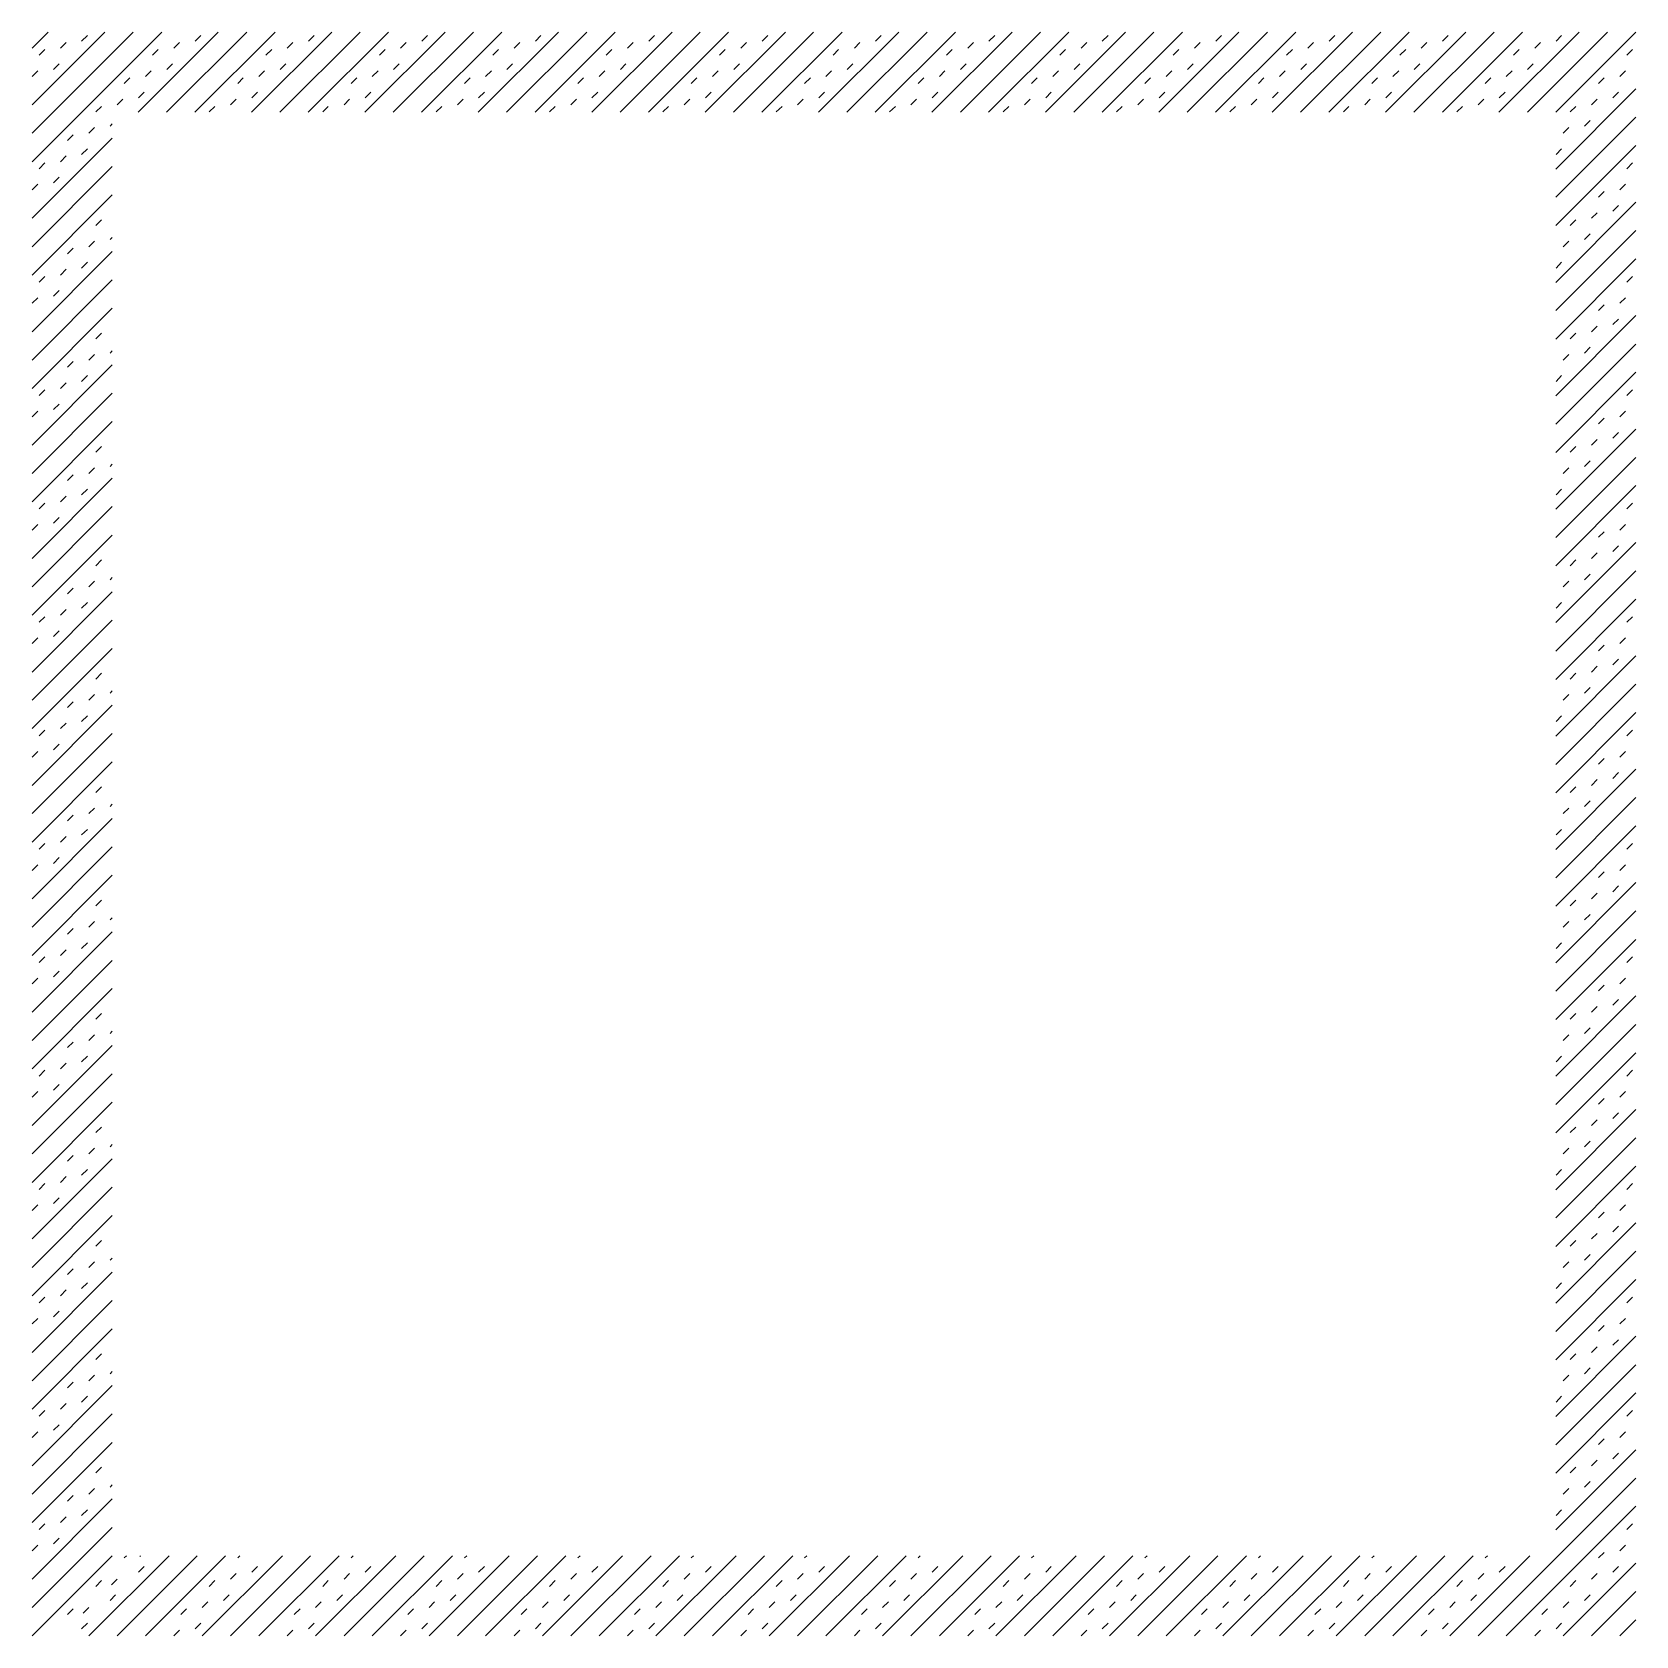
# Model space of a CAD drawing. Header units: millimetres. Extents: x 0 to 100, y 0 to 100.
import ezdxf

# ---------------------------------------------------------------- set-up
doc = ezdxf.new("R2010")
doc.units = ezdxf.units.MM
doc.linetypes.add('K5LT32768', pattern=[0])
doc.linetypes.add('K5LT32769', pattern=[0])

msp = doc.modelspace()

# ---------------------------------------------------------------- linework, layer by layer
at = {"color": 7, "linetype": 'K5LT32768', "lineweight": 18}
for p, q in [((0, 91.92), (8.08, 100)), ((0, 98.99), (1.01, 100)), ((0, 93.69), (6.31, 100)), ((0, 95.46), (4.54, 100)), ((6.61, 95), (11.61, 100)), ((8.38, 95), (13.38, 100)), ((10.15, 95), (15.15, 100)), ((13.68, 95), (18.68, 100)), ((15.45, 95), (20.45, 100)), ((17.22, 95), (22.22, 100)), ((20.75, 95), (25.75, 100)), ((22.52, 95), (27.52, 100)), ((24.29, 95), (29.29, 100)), ((27.82, 95), (32.82, 100)), ((29.59, 95), (34.59, 100)), ((31.36, 95), (36.36, 100)), ((34.9, 95), (39.9, 100)), ((36.66, 95), (41.66, 100)), ((38.43, 95), (43.43, 100)), ((41.97, 95), (46.97, 100)), ((43.73, 95), (48.73, 100)), ((45.5, 95), (50.5, 100)), ((49.04, 95), (54.04, 100)), ((50.81, 95), (55.81, 100)), ((52.57, 95), (57.57, 100)), ((56.11, 95), (61.11, 100)), ((57.88, 95), (62.88, 100)), ((59.64, 95), (64.64, 100)), ((63.18, 95), (68.18, 100)), ((64.95, 95), (69.95, 100)), ((66.72, 95), (71.72, 100)), ((70.25, 95), (75.25, 100)), ((72.02, 95), (77.02, 100)), ((73.79, 95), (78.79, 100)), ((77.32, 95), (82.32, 100)), ((79.09, 95), (84.09, 100)), ((80.86, 95), (85.86, 100)), ((84.39, 95), (89.39, 100)), ((86.16, 95), (91.16, 100)), ((87.93, 95), (92.93, 100)), ((91.46, 95), (96.46, 100)), ((93.23, 95), (98.23, 100)), ((95, 95), (100, 100)), ((95, 91.46), (100, 96.46)), ((95, 89.7), (100, 94.7)), ((0, 88.39), (5, 93.39)), ((95, 87.93), (100, 92.93)), ((0, 86.62), (5, 91.62)), ((0, 84.85), (5, 89.85)), ((95, 84.39), (100, 89.39)), ((95, 82.63), (100, 87.63)), ((0, 81.32), (5, 86.32)), ((95, 80.86), (100, 85.86)), ((0, 79.55), (5, 84.55)), ((0, 77.78), (5, 82.78)), ((95, 77.32), (100, 82.32)), ((95, 75.55), (100, 80.55)), ((0, 74.25), (5, 79.25)), ((95, 73.79), (100, 78.79)), ((0, 72.48), (5, 77.48)), ((0, 70.71), (5, 75.71)), ((95, 70.25), (100, 75.25)), ((95, 68.48), (100, 73.48)), ((0, 67.18), (5, 72.18)), ((95, 66.72), (100, 71.72)), ((0, 65.41), (5, 70.41)), ((0, 63.64), (5, 68.64)), ((95, 63.18), (100, 68.18)), ((95, 61.41), (100, 66.41)), ((0, 60.1), (5, 65.1)), ((95, 59.64), (100, 64.64)), ((0, 58.34), (5, 63.34)), ((0, 56.57), (5, 61.57)), ((95, 56.11), (100, 61.11)), ((95, 54.34), (100, 59.34)), ((0, 53.03), (5, 58.03)), ((95, 52.57), (100, 57.57)), ((0, 51.27), (5, 56.27)), ((0, 49.5), (5, 54.5)), ((95, 49.04), (100, 54.04)), ((95, 47.27), (100, 52.27)), ((0, 45.96), (5, 50.96)), ((95, 45.5), (100, 50.5)), ((0, 44.19), (5, 49.19)), ((0, 42.43), (5, 47.43)), ((95, 41.97), (100, 46.97)), ((95, 40.2), (100, 45.2)), ((0, 38.89), (5, 43.89)), ((95, 38.43), (100, 43.43)), ((0, 37.12), (5, 42.12)), ((0, 35.36), (5, 40.36)), ((95, 34.9), (100, 39.9)), ((95, 33.13), (100, 38.13)), ((0, 31.82), (5, 36.82)), ((95, 31.36), (100, 36.36)), ((0, 30.05), (5, 35.05)), ((0, 28.28), (5, 33.28)), ((95, 27.82), (100, 32.82)), ((95, 26.06), (100, 31.06)), ((0, 24.75), (5, 29.75)), ((95, 24.29), (100, 29.29)), ((0, 22.98), (5, 27.98)), ((0, 21.21), (5, 26.21)), ((95, 20.75), (100, 25.75)), ((95, 18.99), (100, 23.99)), ((0, 17.68), (5, 22.68)), ((95, 17.22), (100, 22.22)), ((0, 15.91), (5, 20.91)), ((0, 14.14), (5, 19.14)), ((95, 13.68), (100, 18.68)), ((95, 11.91), (100, 16.91)), ((0, 10.61), (5, 15.61)), ((95, 10.15), (100, 15.15)), ((0, 8.84), (5, 13.84)), ((0, 7.07), (5, 12.07)), ((95, 6.61), (100, 11.61)), ((90.16, 0), (100, 9.84)), ((0, 3.54), (5, 8.54)), ((91.92, 0), (100, 8.08)), ((0, 1.77), (5, 6.77)), ((0, 0), (5, 5)), ((3.54, 0), (8.54, 5)), ((5.3, 0), (10.3, 5)), ((7.07, 0), (12.07, 5)), ((10.61, 0), (15.61, 5)), ((12.37, 0), (17.37, 5)), ((14.14, 0), (19.14, 5)), ((17.68, 0), (22.68, 5)), ((19.45, 0), (24.45, 5)), ((21.21, 0), (26.21, 5)), ((24.75, 0), (29.75, 5)), ((26.52, 0), (31.52, 5)), ((28.28, 0), (33.28, 5)), ((33.59, 0), (38.59, 5)), ((35.36, 0), (40.36, 5)), ((38.89, 0), (43.89, 5)), ((40.66, 0), (45.66, 5)), ((42.43, 0), (47.43, 5)), ((47.73, 0), (52.73, 5)), ((49.5, 0), (54.5, 5)), ((53.03, 0), (58.03, 5)), ((54.8, 0), (59.8, 5)), ((56.57, 0), (61.57, 5)), ((60.1, 0), (65.1, 5)), ((61.87, 0), (66.87, 5)), ((63.64, 0), (68.64, 5)), ((67.18, 0), (72.18, 5)), ((68.94, 0), (73.94, 5)), ((70.71, 0), (75.71, 5)), ((74.25, 0), (79.25, 5)), ((76.01, 0), (81.01, 5)), ((77.78, 0), (82.78, 5)), ((81.32, 0), (86.32, 5)), ((84.85, 0), (89.85, 5)), ((88.39, 0), (93.39, 5)), ((31.82, 0), (36.82, 5)), ((45.96, 0), (50.96, 5)), ((83.09, 0), (88.09, 5)), ((95.46, 0), (100, 4.54)), ((97.23, 0), (100, 2.77)), ((98.99, 0), (100, 1.01))]:
    msp.add_line(p, q, dxfattribs=at)
at = {"color": 7, "linetype": 'K5LT32769', "lineweight": 18}
for p, q in [((1.77, 98.99), (2.12, 99.35)), ((3.09, 99.44), (3.45, 99.79)), ((8.84, 98.99), (9.19, 99.35)), ((10.16, 99.44), (10.52, 99.79)), ((15.91, 98.99), (16.26, 99.35)), ((17.24, 99.44), (17.59, 99.79)), ((22.98, 98.99), (23.33, 99.35)), ((24.31, 99.44), (24.66, 99.79)), ((30.05, 98.99), (30.41, 99.35)), ((31.38, 99.44), (31.73, 99.79)), ((37.12, 98.99), (37.48, 99.35)), ((38.45, 99.44), (38.8, 99.79)), ((44.19, 98.99), (44.55, 99.35)), ((45.52, 99.44), (45.87, 99.79)), ((51.27, 98.99), (51.62, 99.35)), ((52.59, 99.44), (52.94, 99.79)), ((58.34, 98.99), (58.69, 99.35)), ((59.66, 99.44), (60.02, 99.79)), ((65.41, 98.99), (65.76, 99.35)), ((66.73, 99.44), (67.09, 99.79)), ((72.48, 98.99), (72.83, 99.35)), ((73.8, 99.44), (74.16, 99.79)), ((79.55, 98.99), (79.9, 99.35)), ((80.88, 99.44), (81.23, 99.79)), ((86.62, 98.99), (86.97, 99.35)), ((87.95, 99.44), (88.3, 99.79)), ((93.69, 98.99), (94.05, 99.35)), ((95.02, 99.44), (95.37, 99.79)), ((0.44, 98.55), (0.8, 98.91)), ((1.33, 97.67), (1.68, 98.02)), ((7.51, 98.55), (7.87, 98.91)), ((8.4, 97.67), (8.75, 98.02)), ((14.58, 98.55), (14.94, 98.91)), ((15.47, 97.67), (15.82, 98.02)), ((21.66, 98.55), (22.01, 98.91)), ((22.54, 97.67), (22.89, 98.02)), ((28.73, 98.55), (29.08, 98.91)), ((29.61, 97.67), (29.96, 98.02)), ((35.8, 98.55), (36.15, 98.91)), ((36.68, 97.67), (37.03, 98.02)), ((42.87, 98.55), (43.22, 98.91)), ((43.75, 97.67), (44.11, 98.02)), ((49.94, 98.55), (50.29, 98.91)), ((50.82, 97.67), (51.18, 98.02)), ((57.01, 98.55), (57.36, 98.91)), ((57.89, 97.67), (58.25, 98.02)), ((64.08, 98.55), (64.44, 98.91)), ((64.97, 97.67), (65.32, 98.02)), ((71.15, 98.55), (71.51, 98.91)), ((72.04, 97.67), (72.39, 98.02)), ((78.22, 98.55), (78.58, 98.91)), ((79.11, 97.67), (79.46, 98.02)), ((85.29, 98.55), (85.65, 98.91)), ((86.18, 97.67), (86.53, 98.02)), ((92.37, 98.55), (92.72, 98.91)), ((93.25, 97.67), (93.6, 98.02)), ((99.44, 98.55), (99.79, 98.91)), ((0, 97.23), (0.35, 97.58)), ((5.75, 96.79), (6.1, 97.14)), ((7.07, 97.23), (7.42, 97.58)), ((12.82, 96.79), (13.17, 97.14)), ((14.14, 97.23), (14.5, 97.58)), ((19.89, 96.79), (20.24, 97.14)), ((21.21, 97.23), (21.57, 97.58)), ((26.96, 96.79), (27.31, 97.14)), ((28.28, 97.23), (28.64, 97.58)), ((34.03, 96.79), (34.38, 97.14)), ((35.36, 97.23), (35.71, 97.58)), ((41.1, 96.79), (41.45, 97.14)), ((42.43, 97.23), (42.78, 97.58)), ((48.17, 96.79), (48.53, 97.14)), ((49.5, 97.23), (49.85, 97.58)), ((55.24, 96.79), (55.6, 97.14)), ((56.57, 97.23), (56.92, 97.58)), ((62.31, 96.79), (62.67, 97.14)), ((63.64, 97.23), (63.99, 97.58)), ((69.38, 96.79), (69.74, 97.14)), ((70.71, 97.23), (71.06, 97.58)), ((76.46, 96.79), (76.81, 97.14)), ((77.78, 97.23), (78.14, 97.58)), ((83.53, 96.79), (83.88, 97.14)), ((84.85, 97.23), (85.21, 97.58)), ((90.6, 96.79), (90.95, 97.14)), ((91.92, 97.23), (92.28, 97.58)), ((97.67, 96.79), (98.02, 97.14)), ((98.99, 97.23), (99.35, 97.58)), ((6.63, 95.9), (6.98, 96.25)), ((13.7, 95.9), (14.05, 96.25)), ((20.77, 95.9), (21.12, 96.25)), ((27.84, 95.9), (28.2, 96.25)), ((34.91, 95.9), (35.27, 96.25)), ((41.98, 95.9), (42.34, 96.25)), ((49.06, 95.9), (49.41, 96.25)), ((56.13, 95.9), (56.48, 96.25)), ((63.2, 95.9), (63.55, 96.25)), ((70.27, 95.9), (70.62, 96.25)), ((77.34, 95.9), (77.69, 96.25)), ((84.41, 95.9), (84.76, 96.25)), ((91.48, 95.9), (91.84, 96.25)), ((98.55, 95.9), (98.91, 96.25)), ((3.98, 95.02), (4.33, 95.37)), ((5.3, 95.46), (5.66, 95.81)), ((11.05, 95.02), (11.4, 95.37)), ((12.37, 95.46), (12.73, 95.81)), ((18.12, 95.02), (18.47, 95.37)), ((19.45, 95.46), (19.8, 95.81)), ((25.19, 95.02), (25.54, 95.37)), ((26.52, 95.46), (26.87, 95.81)), ((32.26, 95.02), (32.62, 95.37)), ((33.59, 95.46), (33.94, 95.81)), ((39.33, 95.02), (39.69, 95.37)), ((40.66, 95.46), (41.01, 95.81)), ((46.4, 95.02), (46.76, 95.37)), ((47.73, 95.46), (48.08, 95.81)), ((53.47, 95.02), (53.83, 95.37)), ((54.8, 95.46), (55.15, 95.81)), ((60.55, 95.02), (60.9, 95.37)), ((61.87, 95.46), (62.23, 95.81)), ((67.62, 95.02), (67.97, 95.37)), ((68.94, 95.46), (69.3, 95.81)), ((74.69, 95.02), (75.04, 95.37)), ((76.01, 95.46), (76.37, 95.81)), ((81.76, 95.02), (82.11, 95.37)), ((83.09, 95.46), (83.44, 95.81)), ((88.83, 95.02), (89.18, 95.37)), ((90.16, 95.46), (90.51, 95.81)), ((95.9, 95.02), (96.25, 95.37)), ((97.23, 95.46), (97.58, 95.81)), ((3.54, 93.69), (3.89, 94.05)), ((4.86, 94.13), (5, 94.27)), ((95.46, 93.69), (95.81, 94.05)), ((96.79, 94.13), (97.14, 94.49)), ((2.21, 93.25), (2.56, 93.6)), ((1.77, 91.92), (2.12, 92.28)), ((3.09, 92.37), (3.45, 92.72)), ((95.02, 92.37), (95.37, 92.72)), ((0.44, 91.48), (0.8, 91.84)), ((99.44, 91.48), (99.79, 91.84)), ((0, 90.16), (0.35, 90.51)), ((1.33, 90.6), (1.68, 90.95)), ((97.67, 89.71), (98.02, 90.07)), ((98.99, 90.16), (99.35, 90.51)), ((98.55, 88.83), (98.91, 89.18)), ((3.98, 87.95), (4.33, 88.3)), ((95.9, 87.95), (96.25, 88.3)), ((97.23, 88.39), (97.58, 88.74)), ((4.86, 87.06), (5, 87.2)), ((96.79, 87.06), (97.14, 87.42)), ((2.21, 86.18), (2.56, 86.53)), ((3.54, 86.62), (3.89, 86.97)), ((95.46, 86.62), (95.81, 86.97)), ((1.77, 84.85), (2.12, 85.21)), ((3.09, 85.29), (3.45, 85.65)), ((95.02, 85.29), (95.37, 85.65)), ((0.44, 84.41), (0.8, 84.76)), ((99.44, 84.41), (99.79, 84.76)), ((0, 83.09), (0.35, 83.44)), ((1.33, 83.53), (1.68, 83.88)), ((98.99, 83.09), (99.35, 83.44)), ((97.67, 82.64), (98.02, 83)), ((98.55, 81.76), (98.91, 82.11)), ((3.98, 80.88), (4.33, 81.23)), ((95.9, 80.88), (96.25, 81.23)), ((97.23, 81.32), (97.58, 81.67)), ((4.86, 79.99), (5, 80.13)), ((96.79, 79.99), (97.14, 80.35)), ((2.21, 79.11), (2.56, 79.46)), ((3.54, 79.55), (3.89, 79.9)), ((95.46, 79.55), (95.81, 79.9)), ((1.77, 77.78), (2.12, 78.14)), ((3.09, 78.22), (3.45, 78.58)), ((95.02, 78.22), (95.37, 78.58)), ((0.44, 77.34), (0.8, 77.69)), ((99.44, 77.34), (99.79, 77.69)), ((0, 76.01), (0.35, 76.37)), ((1.33, 76.46), (1.68, 76.81)), ((98.99, 76.01), (99.35, 76.37)), ((97.67, 75.57), (98.02, 75.93)), ((98.55, 74.69), (98.91, 75.04)), ((3.98, 73.8), (4.33, 74.16)), ((95.9, 73.8), (96.25, 74.16)), ((97.23, 74.25), (97.58, 74.6)), ((4.86, 72.92), (5, 73.06)), ((96.79, 72.92), (97.14, 73.27)), ((2.21, 72.04), (2.56, 72.39)), ((3.54, 72.48), (3.89, 72.83)), ((95.46, 72.48), (95.81, 72.83)), ((1.77, 70.71), (2.12, 71.06)), ((3.09, 71.15), (3.45, 71.51)), ((95.02, 71.15), (95.37, 71.51)), ((0.44, 70.27), (0.8, 70.62)), ((99.44, 70.27), (99.79, 70.62)), ((0, 68.94), (0.35, 69.3)), ((1.33, 69.38), (1.68, 69.74)), ((98.99, 68.94), (99.35, 69.3)), ((97.67, 68.5), (98.02, 68.85)), ((3.98, 66.73), (4.33, 67.09)), ((95.9, 66.73), (96.25, 67.09)), ((97.23, 67.18), (97.58, 67.53)), ((98.55, 67.62), (98.91, 67.97)), ((96.79, 65.85), (97.14, 66.2)), ((2.21, 64.97), (2.56, 65.32)), ((3.54, 65.41), (3.89, 65.76)), ((4.86, 65.85), (5, 65.99)), ((95.46, 65.41), (95.81, 65.76)), ((3.09, 64.08), (3.45, 64.44)), ((95.02, 64.08), (95.37, 64.44)), ((0.44, 63.2), (0.8, 63.55)), ((1.77, 63.64), (2.12, 63.99)), ((99.44, 63.2), (99.79, 63.55)), ((0, 61.87), (0.35, 62.23)), ((1.33, 62.31), (1.68, 62.67)), ((98.99, 61.87), (99.35, 62.23)), ((97.67, 61.43), (98.02, 61.78)), ((3.98, 59.66), (4.33, 60.02)), ((95.9, 59.66), (96.25, 60.02)), ((97.23, 60.1), (97.58, 60.46)), ((98.55, 60.55), (98.91, 60.9)), ((96.79, 58.78), (97.14, 59.13)), ((2.21, 57.89), (2.56, 58.25)), ((3.54, 58.34), (3.89, 58.69)), ((4.86, 58.78), (5, 58.92)), ((95.46, 58.34), (95.81, 58.69)), ((3.09, 57.01), (3.45, 57.36)), ((95.02, 57.01), (95.37, 57.36)), ((0.44, 56.13), (0.8, 56.48)), ((1.77, 56.57), (2.12, 56.92)), ((99.44, 56.13), (99.79, 56.48)), ((0, 54.8), (0.35, 55.15)), ((1.33, 55.24), (1.68, 55.6)), ((98.99, 54.8), (99.35, 55.15)), ((97.67, 54.36), (98.02, 54.71)), ((97.23, 53.03), (97.58, 53.39)), ((98.55, 53.47), (98.91, 53.83)), ((3.98, 52.59), (4.33, 52.94)), ((95.9, 52.59), (96.25, 52.94)), ((96.79, 51.71), (97.14, 52.06)), ((2.21, 50.82), (2.56, 51.18)), ((3.54, 51.27), (3.89, 51.62)), ((4.86, 51.71), (5, 51.85)), ((95.46, 51.27), (95.81, 51.62)), ((3.09, 49.94), (3.45, 50.29)), ((95.02, 49.94), (95.37, 50.29)), ((0.44, 49.06), (0.8, 49.41)), ((1.77, 49.5), (2.12, 49.85)), ((99.44, 49.06), (99.79, 49.41)), ((0, 47.73), (0.35, 48.08)), ((1.33, 48.17), (1.68, 48.53)), ((98.99, 47.73), (99.35, 48.08)), ((97.67, 47.29), (98.02, 47.64)), ((97.23, 45.96), (97.58, 46.32)), ((98.55, 46.4), (98.91, 46.76)), ((3.98, 45.52), (4.33, 45.87)), ((95.9, 45.52), (96.25, 45.87)), ((2.21, 43.75), (2.56, 44.11)), ((3.54, 44.19), (3.89, 44.55)), ((4.86, 44.64), (5, 44.77)), ((95.46, 44.19), (95.81, 44.55)), ((96.79, 44.64), (97.14, 44.99)), ((3.09, 42.87), (3.45, 43.22)), ((95.02, 42.87), (95.37, 43.22)), ((0.44, 41.98), (0.8, 42.34)), ((1.77, 42.43), (2.12, 42.78)), ((99.44, 41.98), (99.79, 42.34)), ((0, 40.66), (0.35, 41.01)), ((1.33, 41.1), (1.68, 41.45)), ((98.99, 40.66), (99.35, 41.01)), ((97.67, 40.22), (98.02, 40.57)), ((97.23, 38.89), (97.58, 39.24)), ((98.55, 39.33), (98.91, 39.69)), ((3.98, 38.45), (4.33, 38.8)), ((95.9, 38.45), (96.25, 38.8)), ((2.21, 36.68), (2.56, 37.03)), ((3.54, 37.12), (3.89, 37.48)), ((4.86, 37.57), (5, 37.7)), ((95.46, 37.12), (95.81, 37.48)), ((96.79, 37.57), (97.14, 37.92)), ((3.09, 35.8), (3.45, 36.15)), ((95.02, 35.8), (95.37, 36.15)), ((0.44, 34.91), (0.8, 35.27)), ((1.77, 35.36), (2.12, 35.71)), ((99.44, 34.91), (99.79, 35.27)), ((1.33, 34.03), (1.68, 34.38)), ((0, 33.59), (0.35, 33.94)), ((97.67, 33.15), (98.02, 33.5)), ((98.99, 33.59), (99.35, 33.94)), ((97.23, 31.82), (97.58, 32.17)), ((98.55, 32.26), (98.91, 32.62)), ((3.98, 31.38), (4.33, 31.73)), ((95.9, 31.38), (96.25, 31.73)), ((3.54, 30.05), (3.89, 30.41)), ((4.86, 30.49), (5, 30.63)), ((95.46, 30.05), (95.81, 30.41)), ((96.79, 30.49), (97.14, 30.85)), ((2.21, 29.61), (2.56, 29.96)), ((3.09, 28.73), (3.45, 29.08)), ((95.02, 28.73), (95.37, 29.08)), ((0.44, 27.84), (0.8, 28.2)), ((1.77, 28.28), (2.12, 28.64)), ((99.44, 27.84), (99.79, 28.2)), ((1.33, 26.96), (1.68, 27.31)), ((0, 26.52), (0.35, 26.87)), ((97.67, 26.07), (98.02, 26.43)), ((98.99, 26.52), (99.35, 26.87)), ((97.23, 24.75), (97.58, 25.1)), ((98.55, 25.19), (98.91, 25.54)), ((3.98, 24.31), (4.33, 24.66)), ((95.9, 24.31), (96.25, 24.66)), ((3.54, 22.98), (3.89, 23.33)), ((4.86, 23.42), (5, 23.56)), ((95.46, 22.98), (95.81, 23.33)), ((96.79, 23.42), (97.14, 23.78)), ((2.21, 22.54), (2.56, 22.89)), ((3.09, 21.66), (3.45, 22.01)), ((95.02, 21.66), (95.37, 22.01)), ((0.44, 20.77), (0.8, 21.12)), ((1.77, 21.21), (2.12, 21.57)), ((99.44, 20.77), (99.79, 21.12)), ((1.33, 19.89), (1.68, 20.24)), ((0, 19.45), (0.35, 19.8)), ((97.67, 19), (98.02, 19.36)), ((98.99, 19.45), (99.35, 19.8)), ((97.23, 17.68), (97.58, 18.03)), ((98.55, 18.12), (98.91, 18.47)), ((3.98, 17.24), (4.33, 17.59)), ((95.9, 17.24), (96.25, 17.59)), ((3.54, 15.91), (3.89, 16.26)), ((4.86, 16.35), (5, 16.49)), ((95.46, 15.91), (95.81, 16.26)), ((96.79, 16.35), (97.14, 16.71)), ((2.21, 15.47), (2.56, 15.82)), ((0.44, 13.7), (0.8, 14.05)), ((1.77, 14.14), (2.12, 14.5)), ((3.09, 14.58), (3.45, 14.94)), ((95.02, 14.58), (95.37, 14.94)), ((99.44, 13.7), (99.79, 14.05)), ((1.33, 12.82), (1.68, 13.17)), ((0, 12.37), (0.35, 12.73)), ((97.67, 11.93), (98.02, 12.29)), ((98.99, 12.37), (99.35, 12.73)), ((98.55, 11.05), (98.91, 11.4)), ((3.98, 10.16), (4.33, 10.52)), ((95.9, 10.16), (96.25, 10.52)), ((97.23, 10.61), (97.58, 10.96)), ((3.54, 8.84), (3.89, 9.19)), ((4.86, 9.28), (5, 9.42)), ((95.46, 8.84), (95.81, 9.19)), ((96.79, 9.28), (97.14, 9.63)), ((2.21, 8.4), (2.56, 8.75)), ((1.77, 7.07), (2.12, 7.42)), ((3.09, 7.51), (3.45, 7.87)), ((95.02, 7.51), (95.37, 7.87)), ((0.44, 6.63), (0.8, 6.98)), ((1.33, 5.75), (1.68, 6.1)), ((99.44, 6.63), (99.79, 6.98)), ((0, 5.3), (0.35, 5.66)), ((5.75, 4.86), (5.88, 5)), ((6.72, 4.95), (6.77, 5)), ((12.82, 4.86), (12.95, 5)), ((19.89, 4.86), (20.03, 5)), ((26.96, 4.86), (27.1, 5)), ((34.03, 4.86), (34.17, 5)), ((41.1, 4.86), (41.24, 5)), ((48.17, 4.86), (48.31, 5)), ((62.31, 4.86), (62.45, 5)), ((69.38, 4.86), (69.52, 5)), ((76.46, 4.86), (76.59, 5)), ((83.53, 4.86), (83.67, 5)), ((90.6, 4.86), (90.74, 5)), ((97.67, 4.86), (98.02, 5.21)), ((98.99, 5.3), (99.35, 5.66)), ((6.63, 3.98), (6.98, 4.33)), ((13.7, 3.98), (14.05, 4.33)), ((20.77, 3.98), (21.12, 4.33)), ((27.84, 3.98), (28.2, 4.33)), ((34.91, 3.98), (35.27, 4.33)), ((41.98, 3.98), (42.34, 4.33)), ((49.06, 3.98), (49.41, 4.33)), ((55.24, 4.86), (55.38, 5)), ((56.13, 3.98), (56.48, 4.33)), ((63.2, 3.98), (63.55, 4.33)), ((70.27, 3.98), (70.62, 4.33)), ((77.34, 3.98), (77.69, 4.33)), ((84.41, 3.98), (84.76, 4.33)), ((91.48, 3.98), (91.84, 4.33)), ((98.55, 3.98), (98.91, 4.33)), ((3.98, 3.09), (4.33, 3.45)), ((4.95, 3.18), (5.3, 3.54)), ((11.05, 3.09), (11.4, 3.45)), ((12.37, 3.54), (12.73, 3.89)), ((18.12, 3.09), (18.47, 3.45)), ((19.45, 3.54), (19.8, 3.89)), ((25.19, 3.09), (25.54, 3.45)), ((26.52, 3.54), (26.87, 3.89)), ((32.26, 3.09), (32.62, 3.45)), ((33.59, 3.54), (33.94, 3.89)), ((39.33, 3.09), (39.69, 3.45)), ((40.66, 3.54), (41.01, 3.89)), ((46.4, 3.09), (46.76, 3.45)), ((47.73, 3.54), (48.08, 3.89)), ((53.47, 3.09), (53.83, 3.45)), ((54.8, 3.54), (55.15, 3.89)), ((60.55, 3.09), (60.9, 3.45)), ((61.87, 3.54), (62.23, 3.89)), ((67.62, 3.09), (67.97, 3.45)), ((68.94, 3.54), (69.3, 3.89)), ((74.69, 3.09), (75.04, 3.45)), ((76.01, 3.54), (76.37, 3.89)), ((81.76, 3.09), (82.11, 3.45)), ((83.09, 3.54), (83.44, 3.89)), ((88.83, 3.09), (89.18, 3.45)), ((90.16, 3.54), (90.51, 3.89)), ((95.9, 3.09), (96.25, 3.45)), ((97.23, 3.54), (97.58, 3.89)), ((4.86, 2.21), (5.21, 2.56)), ((10.61, 1.77), (10.96, 2.12)), ((11.93, 2.21), (12.29, 2.56)), ((17.68, 1.77), (18.03, 2.12)), ((19, 2.21), (19.36, 2.56)), ((24.75, 1.77), (25.1, 2.12)), ((26.07, 2.21), (26.43, 2.56)), ((31.82, 1.77), (32.17, 2.12)), ((33.15, 2.21), (33.5, 2.56)), ((38.89, 1.77), (39.24, 2.12)), ((40.22, 2.21), (40.57, 2.56)), ((45.96, 1.77), (46.32, 2.12)), ((47.29, 2.21), (47.64, 2.56)), ((53.03, 1.77), (53.39, 2.12)), ((54.36, 2.21), (54.71, 2.56)), ((60.1, 1.77), (60.46, 2.12)), ((61.43, 2.21), (61.78, 2.56)), ((67.18, 1.77), (67.53, 2.12)), ((68.5, 2.21), (68.85, 2.56)), ((74.25, 1.77), (74.6, 2.12)), ((75.57, 2.21), (75.93, 2.56)), ((81.32, 1.77), (81.67, 2.12)), ((82.64, 2.21), (83, 2.56)), ((88.39, 1.77), (88.74, 2.12)), ((89.71, 2.21), (90.07, 2.56)), ((95.46, 1.77), (95.81, 2.12)), ((96.79, 2.21), (97.14, 2.56)), ((2.21, 1.33), (2.56, 1.68)), ((3.18, 1.41), (3.54, 1.77)), ((9.28, 1.33), (9.63, 1.68)), ((16.35, 1.33), (16.71, 1.68)), ((23.42, 1.33), (23.78, 1.68)), ((30.49, 1.33), (30.85, 1.68)), ((37.57, 1.33), (37.92, 1.68)), ((44.64, 1.33), (44.99, 1.68)), ((51.71, 1.33), (52.06, 1.68)), ((58.78, 1.33), (59.13, 1.68)), ((65.85, 1.33), (66.2, 1.68)), ((72.92, 1.33), (73.27, 1.68)), ((79.99, 1.33), (80.35, 1.68)), ((87.06, 1.33), (87.42, 1.68)), ((94.13, 1.33), (94.49, 1.68)), ((3.09, 0.44), (3.45, 0.8)), ((8.84, 0), (9.19, 0.35)), ((10.16, 0.44), (10.52, 0.8)), ((15.91, 0), (16.26, 0.35)), ((17.24, 0.44), (17.59, 0.8)), ((22.98, 0), (23.33, 0.35)), ((24.31, 0.44), (24.66, 0.8)), ((30.05, 0), (30.41, 0.35)), ((31.38, 0.44), (31.73, 0.8)), ((37.12, 0), (37.48, 0.35)), ((38.45, 0.44), (38.8, 0.8)), ((44.19, 0), (44.55, 0.35)), ((45.52, 0.44), (45.87, 0.8)), ((51.27, 0), (51.62, 0.35)), ((52.59, 0.44), (52.94, 0.8)), ((58.34, 0), (58.69, 0.35)), ((59.66, 0.44), (60.02, 0.8)), ((65.41, 0), (65.76, 0.35)), ((66.73, 0.44), (67.09, 0.8)), ((72.48, 0), (72.83, 0.35)), ((73.8, 0.44), (74.16, 0.8)), ((79.55, 0), (79.9, 0.35)), ((80.88, 0.44), (81.23, 0.8)), ((86.62, 0), (86.97, 0.35)), ((87.95, 0.44), (88.3, 0.8)), ((93.69, 0), (94.05, 0.35)), ((95.02, 0.44), (95.37, 0.8))]:
    msp.add_line(p, q, dxfattribs=at)

doc.saveas('drawing.dxf')
